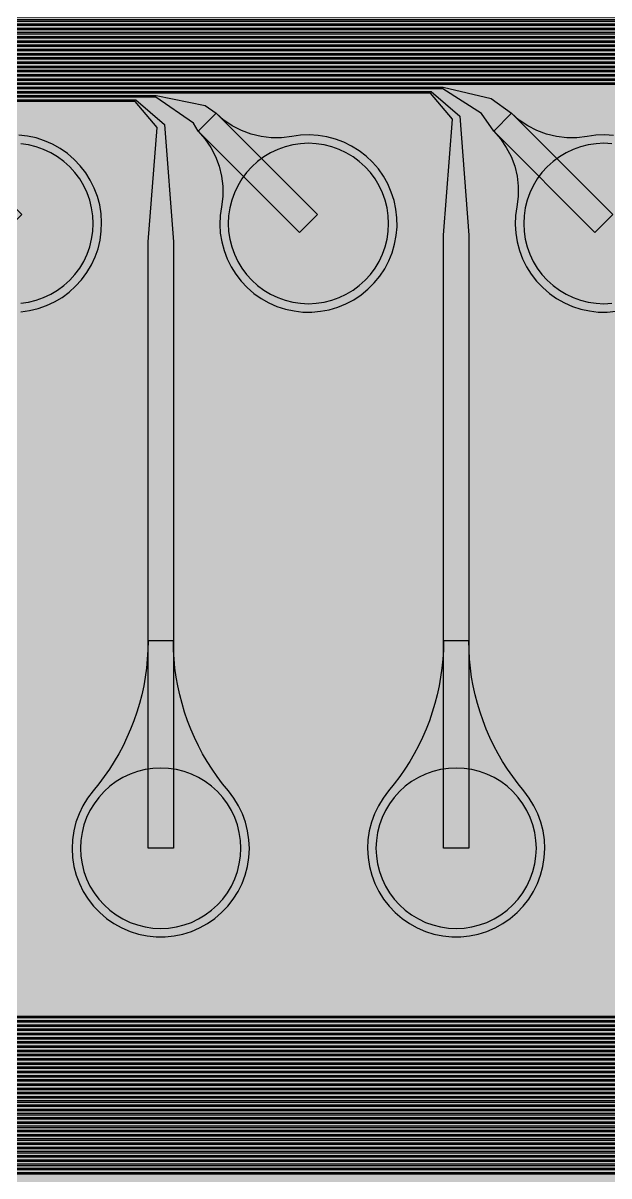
# Model space of a CAD drawing. Header units: metres. Extents: x -7220 to 10980, y -29667 to 1833.
# Drawn here: x -3995 to -3301, y -28281 to -26915 of the extents above; entities that cross this region are included whole.
import ezdxf

# ---------------------------------------------------------------- set-up
doc = ezdxf.new("R2010")
doc.units = ezdxf.units.M
for name, color, linetype in [('Metal1', 4, 'CONTINUOUS'), ('Polyimide', 7, 'CONTINUOUS'), ('Polyimide_Negative', 5, 'CONTINUOUS')]:
    doc.layers.add(name, color=color, linetype=linetype)

msp = doc.modelspace()

# ---------------------------------------------------------------- hatches: boundary and pattern name
at = {"layer": 'Polyimide'}
msp.add_hatch(color=7, dxfattribs=at).paths.add_polyline_path([(4099.4, -13861.6), (4142.6, -14152.8), (4214.2, -14438.4), (4313.4, -14715.5), (4439.2, -14981.7), (4590.6, -15234.2), (4766, -15470.7), (4963.7, -15688.8), (5181.8, -15886.5), (5418.3, -16061.9), (5670.8, -16213.3), (5936.9, -16339.1), (6214.1, -16438.3), (6499.7, -16509.9), (6790.9, -16553.1), (7085, -16567.5), (9980.4, -16567.5), (10058.8, -16571.4), (10136.4, -16582.9), (10212.6, -16601.9), (10286.5, -16628.4), (10357.5, -16662), (10424.8, -16702.3), (10487.9, -16749.1), (10546.1, -16801.8), (10598.8, -16860), (10645.6, -16923), (10685.9, -16990.4), (10719.5, -17061.4), (10745.9, -17135.3), (10765, -17211.4), (10776.5, -17289.1), (10780.4, -17367.5), (10780.4, -21957.3), (10741.6, -22012.9), (10706, -22070.6), (10673.6, -22130.1), (10644.5, -22191.4), (10618.9, -22254.2), (10596.8, -22318.2), (10578.3, -22383.5), (10563.4, -22449.6), (10552.2, -22516.5), (10544.7, -22583.8), (10541, -22651.5), (10541, -22719.3), (10544.7, -22787), (10552.2, -22854.4), (10563.4, -22921.2), (10578.3, -22987.4), (10596.8, -23052.6), (10618.9, -23116.7), (10644.5, -23179.5), (10673.6, -23240.7), (10706, -23300.3), (10741.6, -23357.9), (10780.4, -23413.5), (10780.4, -28667.5), (10776.5, -28745.9), (10765, -28823.6), (10745.9, -28899.7), (10719.5, -28973.6), (10685.9, -29044.6), (10645.6, -29112), (10598.8, -29175), (10546.1, -29233.2), (10487.9, -29285.9), (10424.8, -29332.7), (10357.5, -29373), (10286.5, -29406.6), (10212.6, -29433.1), (10136.4, -29452.1), (10058.8, -29463.6), (9980.4, -29467.5), (-6219.6, -29467.5), (-6298, -29463.6), (-6375.7, -29452.1), (-6451.9, -29433.1), (-6525.8, -29406.6), (-6596.7, -29373), (-6664.1, -29332.7), (-6727.1, -29285.9), (-6785.3, -29233.2), (-6838, -29175), (-6884.8, -29112), (-6925.2, -29044.6), (-6958.7, -28973.6), (-6985.2, -28899.7), (-7004.3, -28823.6), (-7015.8, -28745.9), (-7019.6, -28667.5), (-7019.6, -23426.3), (-6979.4, -23370.1), (-6942.3, -23311.6), (-6908.7, -23251.2), (-6878.5, -23189), (-6851.8, -23125.1), (-6828.8, -23059.9), (-6809.5, -22993.4), (-6794, -22926), (-6782.4, -22857.8), (-6774.6, -22789.1), (-6770.7, -22720), (-6770.7, -22650.8), (-6774.6, -22581.8), (-6782.4, -22513), (-6794, -22444.8), (-6809.5, -22377.4), (-6828.8, -22311), (-6851.8, -22245.7), (-6878.5, -22181.9), (-6908.7, -22119.7), (-6942.3, -22059.2), (-6979.4, -22000.8), (-7019.6, -21944.5), (-7019.6, -17367.5), (-7015.8, -17289.1), (-7004.3, -17211.4), (-6985.2, -17135.3), (-6958.7, -17061.4), (-6925.2, -16990.4), (-6884.8, -16923), (-6838, -16860), (-6785.3, -16801.8), (-6727.1, -16749.1), (-6664.1, -16702.3), (-6596.7, -16662), (-6525.8, -16628.4), (-6451.9, -16601.9), (-6375.7, -16582.9), (-6298, -16571.4), (-6219.6, -16567.5), (-3314, -16567.5), (-3019.9, -16553.1), (-2728.7, -16509.9), (-2443.1, -16438.3), (-2165.9, -16339.1), (-1899.8, -16213.3), (-1647.3, -16061.9), (-1410.8, -15886.5), (-1192.7, -15688.8), (-995, -15470.7), (-819.6, -15234.2), (-668.2, -14981.7), (-542.4, -14715.5), (-443.2, -14438.4), (-371.6, -14152.8), (-328.4, -13861.6), (-314, -13567.5), (-314, -13373.5), (-317.5, -13328.1), (-327.7, -13283.8), (-344.6, -13241.5), (-367.6, -13202.3), (-396.4, -13167), (-430.1, -13136.5), (-468, -13111.4), (-509.3, -13092.3), (-509.3, -13092.3), (-578.2, -13061.3), (-642.2, -13021.2), (-700.3, -12973), (-751.3, -12917.3), (-794.4, -12855.3), (-828.7, -12788.1), (-853.7, -12716.8), (-868.9, -12642.8), (-874, -12567.5), (-868.9, -12492.2), (-853.7, -12418.2), (-828.7, -12346.9), (-794.4, -12279.7), (-751.3, -12217.7), (-700.3, -12162), (-642.2, -12113.8), (-578.2, -12073.7), (-509.3, -12042.7), (-509.3, -12042.7), (-468, -12023.6), (-430.1, -11998.5), (-396.4, -11968), (-367.6, -11932.7), (-344.6, -11893.5), (-327.7, -11851.2), (-317.5, -11806.9), (-314, -11761.5), (-314, -11074.3), (-317.5, -11028.9), (-327.7, -10984.6), (-344.6, -10942.4), (-367.6, -10903.1), (-396.4, -10867.8), (-430.1, -10837.3), (-468, -10812.2), (-509.3, -10793.2), (-509.3, -10793.2), (-578.2, -10762.1), (-642.2, -10722.1), (-700.3, -10673.8), (-751.3, -10618.1), (-794.4, -10556.1), (-828.7, -10488.9), (-853.7, -10417.6), (-868.9, -10343.7), (-874, -10268.3), (-868.9, -10193), (-853.7, -10119), (-828.7, -10047.8), (-794.4, -9980.5), (-751.3, -9918.5), (-700.3, -9862.9), (-642.2, -9814.6), (-578.2, -9774.6), (-509.3, -9743.5), (-509.3, -9743.5), (-468, -9724.5), (-430.1, -9699.4), (-396.4, -9668.8), (-367.6, -9633.5), (-344.6, -9594.3), (-327.7, -9552), (-317.5, -9507.7), (-314, -9462.4), (-314, -8775.1), (-317.5, -8729.8), (-327.7, -8685.5), (-344.6, -8643.2), (-367.6, -8604), (-396.4, -8568.7), (-430.1, -8538.1), (-468, -8513), (-509.3, -8494), (-509.3, -8494), (-578.2, -8462.9), (-642.2, -8422.9), (-700.3, -8374.6), (-751.3, -8319), (-794.4, -8257), (-828.7, -8189.7), (-853.7, -8118.5), (-868.9, -8044.5), (-874, -7969.2), (-868.9, -7893.8), (-853.7, -7819.9), (-828.7, -7748.6), (-794.4, -7681.4), (-751.3, -7619.4), (-700.3, -7563.7), (-642.2, -7515.4), (-578.2, -7475.4), (-509.3, -7444.3), (-509.3, -7444.3), (-468, -7425.3), (-430.1, -7400.2), (-396.4, -7369.7), (-367.6, -7334.4), (-344.6, -7295.1), (-327.7, -7252.9), (-317.5, -7208.6), (-314, -7163.2), (-314, -6476), (-317.5, -6430.6), (-327.7, -6386.3), (-344.6, -6344), (-367.6, -6304.8), (-396.4, -6269.5), (-430.1, -6239), (-468, -6213.9), (-509.3, -6194.8), (-509.3, -6194.8), (-578.2, -6163.8), (-642.2, -6123.7), (-700.3, -6075.5), (-751.3, -6019.8), (-794.4, -5957.8), (-828.7, -5890.6), (-853.7, -5819.3), (-868.9, -5745.3), (-874, -5670), (-868.9, -5594.7), (-853.7, -5520.7), (-828.7, -5449.4), (-794.4, -5382.2), (-751.3, -5320.2), (-700.3, -5264.5), (-642.2, -5216.3), (-578.2, -5176.2), (-509.3, -5145.2), (-509.3, -5145.2), (-468, -5126.1), (-430.1, -5101), (-396.4, -5070.5), (-367.6, -5035.2), (-344.6, -4996), (-327.7, -4953.7), (-317.5, -4909.4), (-314, -4864), (-314, 380), (-314, 1532.5), (-269, 1532.5), (-268.8, 1525.6), (-268.1, 1518.8), (-267, 1512), (-265.4, 1505.3), (-263.4, 1498.7), (-261, 1492.3), (-258.2, 1486.1), (-254.9, 1480), (-251.3, 1474.2), (-247.3, 1468.6), (-242.9, 1463.3), (-238.2, 1458.3), (-233.2, 1453.6), (-227.9, 1449.2), (-222.3, 1445.2), (-216.5, 1441.6), (-210.4, 1438.3), (-204.2, 1435.5), (-197.8, 1433.1), (-191.2, 1431.1), (-184.5, 1429.5), (-177.7, 1428.4), (-170.9, 1427.7), (-164, 1427.5), (-157.1, 1427.7), (-150.3, 1428.4), (-143.5, 1429.5), (-136.8, 1431.1), (-130.2, 1433.1), (-123.8, 1435.5), (-117.6, 1438.3), (-111.5, 1441.6), (-105.7, 1445.2), (-100.1, 1449.2), (-94.8, 1453.6), (-89.8, 1458.3), (-85.1, 1463.3), (-80.7, 1468.6), (-76.7, 1474.2), (-73.1, 1480), (-69.8, 1486.1), (-67, 1492.3), (-64.6, 1498.7), (-62.6, 1505.3), (-61, 1512), (-59.9, 1518.8), (-59.2, 1525.6), (-59, 1532.5), (1786, 1532.5), (3835, 1532.5), (3835.2, 1539), (3835.9, 1545.6), (3836.9, 1552), (3838.4, 1558.4), (3840.3, 1564.6), (3842.6, 1570.8), (3845.3, 1576.7), (3848.4, 1582.5), (3851.9, 1588.1), (3855.7, 1593.4), (3859.8, 1598.4), (3864.3, 1603.2), (3869.1, 1607.7), (3874.1, 1611.8), (3879.4, 1615.6), (3885, 1619.1), (3890.8, 1622.2), (3896.7, 1624.9), (3902.9, 1627.2), (3909.1, 1629.1), (3915.5, 1630.6), (3921.9, 1631.6), (3928.5, 1632.3), (3935, 1632.5), (3941.5, 1632.3), (3948.1, 1631.6), (3954.5, 1630.6), (3960.9, 1629.1), (3967.1, 1627.2), (3973.3, 1624.9), (3979.2, 1622.2), (3985, 1619.1), (3990.6, 1615.6), (3995.9, 1611.8), (4000.9, 1607.7), (4005.7, 1603.2), (4010.2, 1598.4), (4014.3, 1593.4), (4018.1, 1588.1), (4021.6, 1582.5), (4024.7, 1576.7), (4027.4, 1570.8), (4029.7, 1564.6), (4031.6, 1558.4), (4033.1, 1552), (4034.1, 1545.6), (4034.8, 1539), (4035, 1532.5), (4085, 1532.5), (4085, 380), (4085, 330), (4085, -4864), (4088.5, -4909.4), (4098.7, -4953.7), (4115.6, -4996), (4138.6, -5035.2), (4167.4, -5070.5), (4201.1, -5101), (4239, -5126.1), (4280.3, -5145.2), (4280.3, -5145.2), (4349.2, -5176.2), (4413.2, -5216.3), (4471.3, -5264.5), (4522.3, -5320.2), (4565.4, -5382.2), (4599.7, -5449.4), (4624.7, -5520.7), (4639.9, -5594.7), (4645, -5670), (4639.9, -5745.3), (4624.7, -5819.3), (4599.7, -5890.6), (4565.4, -5957.8), (4522.3, -6019.8), (4471.3, -6075.5), (4413.2, -6123.7), (4349.2, -6163.8), (4280.3, -6194.8), (4239, -6213.9), (4201.1, -6239), (4167.4, -6269.5), (4138.6, -6304.8), (4115.6, -6344), (4098.7, -6386.3), (4088.5, -6430.6), (4085, -6476), (4085, -13567.5), (4099.4, -13861.6)])

# ---------------------------------------------------------------- linework, layer by layer
at = {"layer": 'Metal1'}
for points in [[(1748.9, -18191.7), (1748.9, -28247.9), (1718.3, -28278.5), (-5887.5, -28278.5), (-5918.1, -28247.9), (-5918.1, -25926.6), (-5887.5, -25896), (-4532.4, -25896), (-4473.7, -25906.7), (-4466.5, -25911.9), (-4346.5, -26031.9), (-4367.7, -26053.1), (-4487.7, -25933.1), (-4489.1, -25929.8), (-4532.8, -25898), (-5886.7, -25898), (-5916.1, -25927.4), (-5916.1, -28247.1), (-5886.7, -28276.5), (1717.5, -28276.5), (1746.9, -28247.1), (1746.9, -18191.7)], [(1743.9, -18191.7), (1743.9, -28242.9), (1713.3, -28273.5), (-5882.5, -28273.5), (-5913.1, -28242.9), (-5913.1, -25931.6), (-5882.5, -25901), (-4561.7, -25901), (-4527.8, -25930.2), (-4517.1, -26068.2), (-4517.1, -26782.5), (-4547.1, -26782.5), (-4547.1, -26068.2), (-4536.5, -25933.8), (-4562.5, -25903), (-5881.7, -25903), (-5911.1, -25932.4), (-5911.1, -28242.1), (-5881.7, -28271.5), (1712.5, -28271.5), (1741.9, -28242.1), (1741.9, -18191.7)], [(1738.9, -18191.7), (1738.9, -28237.9), (1708.3, -28268.5), (-5877.5, -28268.5), (-5908.1, -28237.9), (-5908.1, -25936.6), (-5877.5, -25906), (-4872.4, -25906), (-4812.9, -25915.5), (-4696.5, -26031.9), (-4717.7, -26053.1), (-4829.9, -25940.9), (-4872.8, -25908), (-5876.7, -25908), (-5906.1, -25937.4), (-5906.1, -28237.1), (-5876.7, -28266.5), (1707.5, -28266.5), (1736.9, -28237.1), (1736.9, -18191.7)], [(1733.9, -18191.7), (1733.9, -28232.9), (1703.3, -28263.5), (-5872.5, -28263.5), (-5903.1, -28232.9), (-5903.1, -25941.6), (-5872.5, -25911), (-4911.7, -25911), (-4877.8, -25940.2), (-4867.1, -26076.2), (-4867.1, -26782.5), (-4897.1, -26782.5), (-4897.1, -26076.2), (-4886.5, -25943.8), (-4912.5, -25913), (-5871.7, -25913), (-5901.1, -25942.4), (-5901.1, -28232.1), (-5871.7, -28261.5), (1702.5, -28261.5), (1731.9, -28232.1), (1731.9, -18191.7)], [(1728.9, -18191.7), (1728.9, -28227.9), (1698.3, -28258.5), (-5867.5, -28258.5), (-5898.1, -28227.9), (-5898.1, -25946.6), (-5867.5, -25916), (-5212.4, -25916), (-5152.9, -25925.5), (-5046.5, -26031.9), (-5067.7, -26053.1), (-5169.9, -25950.9), (-5212.8, -25918), (-5866.7, -25918), (-5896.1, -25947.4), (-5896.1, -28227.1), (-5866.7, -28256.5), (1697.5, -28256.5), (1726.9, -28227.1), (1726.9, -18191.7)], [(1723.9, -18191.7), (1723.9, -28222.9), (1693.3, -28253.5), (-5862.5, -28253.5), (-5893.1, -28222.9), (-5893.1, -25951.6), (-5862.5, -25921), (-5261.7, -25921), (-5227.7, -25950.2), (-5217.1, -26084.2), (-5217.1, -26782.5), (-5247.1, -26782.5), (-5247.1, -26084.2), (-5236.5, -25953.8), (-5262.5, -25923), (-5861.7, -25923), (-5891.1, -25952.4), (-5891.1, -28222.1), (-5861.7, -28251.5), (1692.5, -28251.5), (1721.9, -28222.1), (1721.9, -18191.7)], [(1718.9, -18191.7), (1718.9, -28217.9), (1688.3, -28248.5), (-5857.5, -28248.5), (-5888.1, -28217.9), (-5888.1, -26921.6), (-5857.5, -26891), (163.3, -26891), (199.6, -26919.2), (207.9, -26982.8), (207.9, -27152.5), (177.9, -27152.5), (177.9, -26982.8), (186.1, -26924.8), (162.5, -26893), (-5856.7, -26893), (-5886.1, -26922.4), (-5886.1, -28217.1), (-5856.7, -28246.5), (1687.5, -28246.5), (1716.9, -28217.1), (1716.9, -18191.7)], [(1713.9, -18191.7), (1713.9, -28212.9), (1683.3, -28243.5), (-5852.5, -28243.5), (-5883.1, -28212.9), (-5883.1, -26926.6), (-5852.5, -26896), (-11.7, -26896), (21.8, -26925.4), (32.9, -27086.2), (32.9, -27892.5), (2.9, -27892.5), (2.9, -27086.2), (13.9, -26928.6), (-12.5, -26898), (-5851.7, -26898), (-5881.1, -26927.4), (-5881.1, -28212.1), (-5851.7, -28241.5), (1682.5, -28241.5), (1711.9, -28212.1), (1711.9, -18191.7)], [(1708.9, -18191.7), (1708.9, -28207.9), (1678.3, -28238.5), (-5847.5, -28238.5), (-5878.1, -28207.9), (-5878.1, -26931.6), (-5847.5, -26901), (-328.1, -26901), (-279, -26923.6), (-227.4, -26997.3), (-144.1, -27145.1), (-170.2, -27159.9), (-253.5, -27012), (-288.2, -26932.6), (-328.6, -26903), (-5846.7, -26903), (-5876.1, -26932.4), (-5876.1, -28207.1), (-5846.7, -28236.5), (1677.5, -28236.5), (1706.9, -28207.1), (1706.9, -18191.7)], [(1703.9, -18191.7), (1703.9, -28202.9), (1673.3, -28233.5), (-5842.5, -28233.5), (-5873.1, -28202.9), (-5873.1, -26936.6), (-5842.5, -26906), (-361.7, -26906), (-328.1, -26935.4), (-317.1, -27094.2), (-317.1, -27892.5), (-347.1, -27892.5), (-347.1, -27094.2), (-336.1, -26938.6), (-362.5, -26908), (-5841.7, -26908), (-5871.1, -26937.4), (-5871.1, -28202.1), (-5841.7, -28231.5), (1672.5, -28231.5), (1701.9, -28202.1), (1701.9, -18191.7)], [(1698.9, -18191.7), (1698.9, -28197.9), (1668.3, -28228.5), (-5837.5, -28228.5), (-5868.1, -28197.9), (-5868.1, -26941.6), (-5837.5, -26911), (-678.1, -26911), (-628.4, -26933), (-580.1, -26998.6), (-494.2, -27144.9), (-520.1, -27160.1), (-606, -27013.8), (-637.9, -26942.7), (-678.6, -26913), (-5836.7, -26913), (-5866.1, -26942.4), (-5866.1, -28197.1), (-5836.7, -28226.5), (1667.5, -28226.5), (1696.9, -28197.1), (1696.9, -18191.7)], [(1693.9, -18191.7), (1693.9, -28192.9), (1663.3, -28223.5), (-5832.5, -28223.5), (-5863.1, -28192.9), (-5863.1, -26946.6), (-5832.5, -26916), (-711.7, -26916), (-678.1, -26945.3), (-667.1, -27102.2), (-667.1, -27892.5), (-697.1, -27892.5), (-697.1, -27102.2), (-686.1, -26948.7), (-712.5, -26918), (-5831.7, -26918), (-5861.1, -26947.4), (-5861.1, -28192.1), (-5831.7, -28221.5), (1662.5, -28221.5), (1691.9, -28192.1), (1691.9, -18191.7)], [(1688.9, -18191.7), (1688.9, -28187.9), (1658.3, -28218.5), (-5827.5, -28218.5), (-5858.1, -28187.9), (-5858.1, -26951.6), (-5827.5, -26921), (-1028.1, -26921), (-977.7, -26942.4), (-933, -27000), (-844.3, -27144.7), (-869.9, -27160.3), (-958.6, -27015.6), (-987.7, -26952.8), (-1028.6, -26923), (-5826.7, -26923), (-5856.1, -26952.4), (-5856.1, -28187.1), (-5826.7, -28216.5), (1657.5, -28216.5), (1686.9, -28187.1), (1686.9, -18191.7)], [(1683.9, -18191.7), (1683.9, -28182.9), (1653.3, -28213.5), (-5822.5, -28213.5), (-5853.1, -28182.9), (-5853.1, -26956.6), (-5822.5, -26926), (-1061.7, -26926), (-1028.1, -26955.3), (-1017.1, -27110.2), (-1017.1, -27892.5), (-1047.1, -27892.5), (-1047.1, -27110.2), (-1036.2, -26958.7), (-1062.5, -26928), (-5821.7, -26928), (-5851.1, -26957.4), (-5851.1, -28182.1), (-5821.7, -28211.5), (1652.5, -28211.5), (1681.9, -28182.1), (1681.9, -18191.7)], [(1678.9, -18191.7), (1678.9, -28177.9), (1648.3, -28208.5), (-5817.5, -28208.5), (-5848.1, -28177.9), (-5848.1, -26961.6), (-5817.5, -26931), (-1378.1, -26931), (-1326.9, -26951.7), (-1286, -27001.5), (-1194.5, -27144.4), (-1219.8, -27160.6), (-1311.3, -27017.7), (-1337.4, -26962.9), (-1378.6, -26933), (-5816.7, -26933), (-5846.1, -26962.4), (-5846.1, -28177.1), (-5816.7, -28206.5), (1647.5, -28206.5), (1676.9, -28177.1), (1676.9, -18191.7)], [(1673.9, -18191.7), (1673.9, -28172.9), (1643.3, -28203.5), (-5812.5, -28203.5), (-5843.1, -28172.9), (-5843.1, -26966.6), (-5812.5, -26936), (-1411.7, -26936), (-1378.1, -26965.3), (-1367.1, -27118.2), (-1367.1, -27892.5), (-1397.1, -27892.5), (-1397.1, -27118.2), (-1386.2, -26968.7), (-1412.5, -26938), (-5811.7, -26938), (-5841.1, -26967.4), (-5841.1, -28172.1), (-5811.7, -28201.5), (1642.5, -28201.5), (1671.9, -28172.1), (1671.9, -18191.7)], [(1668.9, -18191.7), (1668.9, -28167.9), (1638.3, -28198.5), (-5807.5, -28198.5), (-5838.1, -28167.9), (-5838.1, -26971.6), (-5807.5, -26941), (-1728.1, -26941), (-1676.1, -26960.8), (-1639.2, -27003.2), (-1544.7, -27144.1), (-1569.6, -27160.9), (-1664.1, -27019.9), (-1687.1, -26973), (-1728.6, -26943), (-5806.7, -26943), (-5836.1, -26972.4), (-5836.1, -28167.1), (-5806.7, -28196.5), (1637.5, -28196.5), (1666.9, -28167.1), (1666.9, -18191.7)], [(1663.9, -18191.7), (1663.9, -28162.9), (1633.3, -28193.5), (-5802.5, -28193.5), (-5833.1, -28162.9), (-5833.1, -26976.6), (-5802.5, -26946), (-1761.7, -26946), (-1728, -26975.3), (-1717.1, -27126.2), (-1717.1, -27892.5), (-1747.1, -27892.5), (-1747.1, -27126.2), (-1736.2, -26978.7), (-1762.5, -26948), (-5801.7, -26948), (-5831.1, -26977.4), (-5831.1, -28162.1), (-5801.7, -28191.5), (1632.5, -28191.5), (1661.9, -28162.1), (1661.9, -18191.7)], [(1658.9, -18191.7), (1658.9, -28157.9), (1628.3, -28188.5), (-5797.5, -28188.5), (-5828.1, -28157.9), (-5828.1, -26981.6), (-5797.5, -26951), (-2078.1, -26951), (-2025.3, -26969.9), (-1992.6, -27005.1), (-1894.9, -27143.9), (-1919.4, -27161.1), (-2017.1, -27022.4), (-2036.9, -26983.2), (-2078.6, -26953), (-5796.7, -26953), (-5826.1, -26982.4), (-5826.1, -28157.1), (-5796.7, -28186.5), (1627.5, -28186.5), (1656.9, -28157.1), (1656.9, -18191.7)], [(1653.9, -18191.7), (1653.9, -28152.9), (1623.3, -28183.5), (-5792.5, -28183.5), (-5823.1, -28152.9), (-5823.1, -26986.6), (-5792.5, -26956), (-2111.7, -26956), (-2078, -26985.3), (-2067.1, -27134.2), (-2067.1, -27892.5), (-2097.1, -27892.5), (-2097.1, -27134.2), (-2086.3, -26988.7), (-2112.5, -26958), (-5791.7, -26958), (-5821.1, -26987.4), (-5821.1, -28152.1), (-5791.7, -28181.5), (1622.5, -28181.5), (1651.9, -28152.1), (1651.9, -18191.7)], [(1648.9, -18191.7), (1648.9, -28147.9), (1618.3, -28178.5), (-5787.5, -28178.5), (-5818.1, -28147.9), (-5818.1, -26991.6), (-5787.5, -26961), (-2428.1, -26961), (-2374.4, -26978.8), (-2346.1, -27007.2), (-2245.1, -27143.6), (-2269.2, -27161.4), (-2370.2, -27025.1), (-2386.6, -26993.4), (-2428.6, -26963), (-5786.7, -26963), (-5816.1, -26992.4), (-5816.1, -28147.1), (-5786.7, -28176.5), (1617.5, -28176.5), (1646.9, -28147.1), (1646.9, -18191.7)], [(1643.9, -18191.7), (1643.9, -28142.9), (1613.3, -28173.5), (-5782.5, -28173.5), (-5813.1, -28142.9), (-5813.1, -26996.6), (-5782.5, -26966), (-2461.7, -26966), (-2428, -26995.3), (-2417.1, -27142.2), (-2417.1, -27892.5), (-2447.1, -27892.5), (-2447.1, -27142.2), (-2436.3, -26998.7), (-2462.5, -26968), (-5781.7, -26968), (-5811.1, -26997.4), (-5811.1, -28142.1), (-5781.7, -28171.5), (1612.5, -28171.5), (1641.9, -28142.1), (1641.9, -18191.7)], [(1638.9, -18191.7), (1638.9, -28137.9), (1608.3, -28168.5), (-5777.5, -28168.5), (-5808.1, -28137.9), (-5808.1, -27001.6), (-5777.5, -26971), (-2778.1, -26971), (-2723.4, -26987.6), (-2699.9, -27009.6), (-2595.3, -27143.3), (-2618.9, -27161.7), (-2723.5, -27028.1), (-2736.3, -27003.6), (-2778.6, -26973), (-5776.7, -26973), (-5806.1, -27002.4), (-5806.1, -28137.1), (-5776.7, -28166.5), (1607.5, -28166.5), (1636.9, -28137.1), (1636.9, -18191.7)], [(1633.9, -18191.7), (1633.9, -28132.9), (1603.3, -28163.5), (-5772.5, -28163.5), (-5803.1, -28132.9), (-5803.1, -27006.6), (-5772.5, -26976), (-2811.7, -26976), (-2777.9, -27005.3), (-2767.1, -27150.2), (-2767.1, -27892.5), (-2797.1, -27892.5), (-2797.1, -27150.2), (-2786.3, -27008.7), (-2812.5, -26978), (-5771.7, -26978), (-5801.1, -27007.4), (-5801.1, -28132.1), (-5771.7, -28161.5), (1602.5, -28161.5), (1631.9, -28132.1), (1631.9, -18191.7)], [(1628.9, -18191.7), (1628.9, -28127.9), (1598.3, -28158.5), (-5767.5, -28158.5), (-5798.1, -28127.9), (-5798.1, -27011.6), (-5767.5, -26981), (-3157.4, -26981), (-3101.3, -26995.6), (-3066.5, -27021.9), (-2946.5, -27141.9), (-2967.7, -27163.1), (-3087.7, -27043.1), (-3111.5, -27010.9), (-3157.8, -26983), (-5766.7, -26983), (-5796.1, -27012.4), (-5796.1, -28127.1), (-5766.7, -28156.5), (1597.5, -28156.5), (1626.9, -28127.1), (1626.9, -18191.7)], [(1623.9, -18191.7), (1623.9, -28122.9), (1593.3, -28153.5), (-5762.5, -28153.5), (-5793.1, -28122.9), (-5793.1, -27016.6), (-5762.5, -26986), (-3161.7, -26986), (-3127.9, -27015.2), (-3117.1, -27158.2), (-3117.1, -27892.5), (-3147.1, -27892.5), (-3147.1, -27158.2), (-3136.4, -27018.8), (-3162.5, -26988), (-5761.7, -26988), (-5791.1, -27017.4), (-5791.1, -28122.1), (-5761.7, -28151.5), (1592.5, -28151.5), (1621.9, -28122.1), (1621.9, -18191.7)], [(1618.9, -18191.7), (1618.9, -28117.9), (1588.3, -28148.5), (-5757.5, -28148.5), (-5788.1, -28117.9), (-5788.1, -27021.6), (-5757.5, -26991), (-3497.4, -26991), (-3440.5, -27004.4), (-3416.5, -27021.9), (-3296.5, -27141.9), (-3317.7, -27163.1), (-3437.7, -27043.1), (-3452.3, -27022), (-3497.8, -26993), (-5756.7, -26993), (-5786.1, -27022.4), (-5786.1, -28117.1), (-5756.7, -28146.5), (1587.5, -28146.5), (1616.9, -28117.1), (1616.9, -18191.7)], [(1613.9, -18191.7), (1613.9, -28112.9), (1583.3, -28143.5), (-5752.5, -28143.5), (-5783.1, -28112.9), (-5783.1, -27026.6), (-5752.5, -26996), (-3511.7, -26996), (-3477.9, -27025.2), (-3467.1, -27166.2), (-3467.1, -27892.5), (-3497.1, -27892.5), (-3497.1, -27166.2), (-3486.4, -27028.8), (-3512.5, -26998), (-5751.7, -26998), (-5781.1, -27027.4), (-5781.1, -28112.1), (-5751.7, -28141.5), (1582.5, -28141.5), (1611.9, -28112.1), (1611.9, -18191.7)], [(1608.9, -18191.7), (1608.9, -28107.9), (1578.3, -28138.5), (-5747.5, -28138.5), (-5778.1, -28107.9), (-5778.1, -27031.6), (-5747.5, -27001), (-3837.4, -27001), (-3779.4, -27012.8), (-3766.5, -27021.9), (-3646.5, -27141.9), (-3667.7, -27163.1), (-3787.7, -27043.1), (-3793.4, -27033.7), (-3837.8, -27003), (-5746.7, -27003), (-5776.1, -27032.4), (-5776.1, -28107.1), (-5746.7, -28136.5), (1577.5, -28136.5), (1606.9, -28107.1), (1606.9, -18191.7)], [(1603.9, -18191.7), (1603.9, -28102.9), (1573.3, -28133.5), (-5742.5, -28133.5), (-5773.1, -28102.9), (-5773.1, -27036.6), (-5742.5, -27006), (-3861.7, -27006), (-3827.8, -27035.2), (-3817.1, -27174.2), (-3817.1, -27892.5), (-3847.1, -27892.5), (-3847.1, -27174.2), (-3836.4, -27038.8), (-3862.5, -27008), (-5741.7, -27008), (-5771.1, -27037.4), (-5771.1, -28102.1), (-5741.7, -28131.5), (1572.5, -28131.5), (1601.9, -28102.1), (1601.9, -18191.7)], [(1598.9, -18191.7), (1598.9, -28097.9), (1568.3, -28128.5), (-5737.5, -28128.5), (-5768.1, -28097.9), (-5768.1, -27041.6), (-5737.5, -27011), (-4177.4, -27011), (-4117.9, -27020.5), (-3996.5, -27141.9), (-4017.7, -27163.1), (-4134.9, -27045.9), (-4177.8, -27013), (-5736.7, -27013), (-5766.1, -27042.4), (-5766.1, -28097.1), (-5736.7, -28126.5), (1567.5, -28126.5), (1596.9, -28097.1), (1596.9, -18191.7)], [(1593.9, -18191.7), (1593.9, -28092.9), (1563.3, -28123.5), (-5732.5, -28123.5), (-5763.1, -28092.9), (-5763.1, -27046.6), (-5732.5, -27016), (-4211.7, -27016), (-4177.8, -27045.2), (-4167.1, -27182.2), (-4167.1, -27892.5), (-4197.1, -27892.5), (-4197.1, -27182.2), (-4186.5, -27048.8), (-4212.5, -27018), (-5731.7, -27018), (-5761.1, -27047.4), (-5761.1, -28092.1), (-5731.7, -28121.5), (1562.5, -28121.5), (1591.9, -28092.1), (1591.9, -18191.7)], [(1588.9, -18191.7), (1588.9, -28087.9), (1558.3, -28118.5), (-5727.5, -28118.5), (-5758.1, -28087.9), (-5758.1, -27051.6), (-5727.5, -27021), (-4517.4, -27021), (-4457.9, -27030.5), (-4346.5, -27141.9), (-4367.7, -27163.1), (-4474.9, -27055.9), (-4517.8, -27023), (-5726.7, -27023), (-5756.1, -27052.4), (-5756.1, -28087.1), (-5726.7, -28116.5), (1557.5, -28116.5), (1586.9, -28087.1), (1586.9, -18191.7)], [(1583.9, -18191.7), (1583.9, -28082.9), (1553.3, -28113.5), (-5722.5, -28113.5), (-5753.1, -28082.9), (-5753.1, -27056.6), (-5722.5, -27026), (-4561.7, -27026), (-4527.7, -27055.2), (-4517.1, -27190.2), (-4517.1, -27892.5), (-4547.1, -27892.5), (-4547.1, -27190.2), (-4536.5, -27058.8), (-4562.5, -27028), (-5721.7, -27028), (-5751.1, -27057.4), (-5751.1, -28082.1), (-5721.7, -28111.5), (1552.5, -28111.5), (1581.9, -28082.1), (1581.9, -18191.7)], [(1578.9, -18191.7), (1578.9, -28077.9), (1548.3, -28108.5), (-5717.5, -28108.5), (-5748.1, -28077.9), (-5748.1, -27061.6), (-5717.5, -27031), (-4857.4, -27031), (-4797.9, -27040.5), (-4696.5, -27141.9), (-4717.7, -27163.1), (-4814.9, -27065.9), (-4857.8, -27033), (-5716.7, -27033), (-5746.1, -27062.4), (-5746.1, -28077.1), (-5716.7, -28106.5), (1547.5, -28106.5), (1576.9, -28077.1), (1576.9, -18191.7)], [(1573.9, -18191.7), (1573.9, -28072.9), (1543.3, -28103.5), (-5712.5, -28103.5), (-5743.1, -28072.9), (-5743.1, -27066.6), (-5712.5, -27036), (-4911.7, -27036), (-4877.7, -27065.2), (-4867.1, -27198.2), (-4867.1, -27892.5), (-4897.1, -27892.5), (-4897.1, -27198.2), (-4886.5, -27068.8), (-4912.5, -27038), (-5711.7, -27038), (-5741.1, -27067.4), (-5741.1, -28072.1), (-5711.7, -28101.5), (1542.5, -28101.5), (1571.9, -28072.1), (1571.9, -18191.7)], [(1568.9, -18191.7), (1568.9, -28067.9), (1538.3, -28098.5), (-5707.5, -28098.5), (-5738.1, -28067.9), (-5738.1, -27071.6), (-5707.5, -27041), (-5197.4, -27041), (-5137.9, -27050.5), (-5046.5, -27141.9), (-5067.7, -27163.1), (-5154.9, -27075.9), (-5197.8, -27043), (-5706.7, -27043), (-5736.1, -27072.4), (-5736.1, -28067.1), (-5706.7, -28096.5), (1537.5, -28096.5), (1566.9, -28067.1), (1566.9, -18191.7)], [(1563.9, -18191.7), (1563.9, -28062.9), (1533.3, -28093.5), (-5702.5, -28093.5), (-5733.1, -28062.9), (-5733.1, -27076.6), (-5702.5, -27046), (-5261.7, -27046), (-5227.7, -27075.2), (-5217.1, -27206.2), (-5217.1, -27892.5), (-5247.1, -27892.5), (-5247.1, -27206.2), (-5236.6, -27078.8), (-5262.5, -27048), (-5701.7, -27048), (-5731.1, -27077.4), (-5731.1, -28062.1), (-5701.7, -28091.5), (1532.5, -28091.5), (1561.9, -28062.1), (1561.9, -18191.7)], [(-3295.6, -27048.1), (-3306.1, -27047.5), (-3316.6, -27047.9), (-3326.9, -27049.4), (-3339, -27051), (-3351.2, -27051), (-3363.3, -27049.6), (-3375.1, -27046.8), (-3386.6, -27042.5), (-3397.4, -27036.9), (-3407.4, -27030), (-3416.5, -27021.9), (-3437.7, -27043.1), (-3437.7, -27043.1), (-3429.7, -27052.2), (-3422.8, -27062.3), (-3417.1, -27073.1), (-3412.8, -27084.5), (-3410, -27096.3), (-3408.6, -27108.4), (-3408.7, -27120.6), (-3410.2, -27132.7), (-3411.7, -27143.1), (-3412.1, -27153.5), (-3411.5, -27164), (-3409.8, -27174.3), (-3407.1, -27184.5), (-3403.5, -27194.3), (-3398.8, -27203.7), (-3393.3, -27212.6), (-3386.8, -27220.8), (-3379.6, -27228.4), (-3371.7, -27235.3), (-3363.1, -27241.3), (-3354, -27246.5), (-3344.4, -27250.7), (-3334.4, -27253.9), (-3324.2, -27256.1), (-3313.8, -27257.3), (-3303.3, -27257.4), (-3292.8, -27256.5)], [(-3997.9, -27257.1), (-3987.5, -27255.7), (-3977.4, -27253.2), (-3967.5, -27249.7), (-3958, -27245.3), (-3949, -27240), (-3940.6, -27233.8), (-3932.9, -27226.7), (-3925.9, -27219), (-3919.7, -27210.6), (-3914.3, -27201.6), (-3909.9, -27192.1), (-3906.4, -27182.3), (-3904, -27172.1), (-3902.5, -27161.7), (-3902.1, -27151.3), (-3902.8, -27140.9), (-3904.4, -27130.5), (-3907.1, -27120.4), (-3910.8, -27110.7), (-3915.5, -27101.3), (-3921, -27092.4), (-3927.4, -27084.2), (-3934.6, -27076.6), (-3942.5, -27069.7), (-3951.1, -27063.7), (-3960.2, -27058.6), (-3969.7, -27054.4), (-3979.7, -27051.1), (-3989.9, -27048.9), (-4000.3, -27047.7)]]:
    msp.add_lwpolyline(points, dxfattribs=at)
for points in [[(-3787.7, -27043.1), (-3779.7, -27052.2), (-3772.8, -27062.3), (-3767.1, -27073.1), (-3762.8, -27084.5), (-3760, -27096.3), (-3758.6, -27108.4), (-3758.7, -27120.6), (-3760.2, -27132.7), (-3761.7, -27143.1), (-3762.1, -27153.5), (-3761.5, -27164), (-3759.8, -27174.3), (-3757.1, -27184.5), (-3753.5, -27194.3), (-3748.8, -27203.7), (-3743.3, -27212.6), (-3736.8, -27220.8), (-3729.6, -27228.4), (-3721.7, -27235.3), (-3713.1, -27241.3), (-3704, -27246.5), (-3694.4, -27250.7), (-3684.4, -27253.9), (-3674.2, -27256.1), (-3663.8, -27257.3), (-3653.3, -27257.4), (-3642.8, -27256.5), (-3632.5, -27254.6), (-3622.5, -27251.6), (-3612.8, -27247.7), (-3603.5, -27242.8), (-3594.8, -27237), (-3586.7, -27230.4), (-3579.3, -27222.9), (-3572.6, -27214.8), (-3566.8, -27206.1), (-3561.9, -27196.8), (-3558, -27187.1), (-3555, -27177.1), (-3553.1, -27166.8), (-3552.2, -27156.3), (-3552.3, -27145.9), (-3553.5, -27135.4), (-3555.7, -27125.2), (-3559, -27115.2), (-3563.2, -27105.6), (-3568.3, -27096.5), (-3574.3, -27087.9), (-3581.2, -27080), (-3588.8, -27072.8), (-3597.1, -27066.4), (-3606, -27060.8), (-3615.3, -27056.2), (-3625.2, -27052.5), (-3635.3, -27049.8), (-3645.6, -27048.1), (-3656.1, -27047.5), (-3666.6, -27047.9), (-3676.9, -27049.4), (-3689, -27051), (-3701.2, -27051), (-3713.3, -27049.6), (-3725.1, -27046.8), (-3736.6, -27042.5), (-3747.4, -27036.9), (-3757.4, -27030), (-3766.5, -27021.9), (-3787.7, -27043.1)], [(-3847.1, -27646.9), (-3847.3, -27657.7), (-3848, -27668.4), (-3849, -27679.1), (-3850.5, -27689.7), (-3852.3, -27700.3), (-3854.6, -27710.8), (-3857.3, -27721.1), (-3860.4, -27731.4), (-3863.9, -27741.6), (-3867.8, -27751.6), (-3872.1, -27761.4), (-3876.7, -27771.1), (-3881.8, -27780.6), (-3887.2, -27789.9), (-3892.9, -27798.9), (-3899, -27807.7), (-3905.5, -27816.3), (-3912.3, -27824.6), (-3918.7, -27833.1), (-3924.2, -27842.1), (-3928.9, -27851.7), (-3932.5, -27861.6), (-3935.1, -27871.9), (-3936.6, -27882.4), (-3937.1, -27893), (-3936.5, -27903.6), (-3934.9, -27914.1), (-3932.2, -27924.3), (-3928.5, -27934.2), (-3923.8, -27943.7), (-3918.1, -27952.7), (-3911.6, -27961.1), (-3904.3, -27968.8), (-3896.2, -27975.7), (-3887.5, -27981.7), (-3878.2, -27986.8), (-3868.5, -27991), (-3858.4, -27994.2), (-3848, -27996.3), (-3837.4, -27997.4), (-3826.8, -27997.4), (-3816.3, -27996.3), (-3805.9, -27994.2), (-3795.8, -27991), (-3786, -27986.8), (-3776.7, -27981.7), (-3768, -27975.7), (-3760, -27968.8), (-3752.6, -27961.1), (-3746.1, -27952.7), (-3740.5, -27943.7), (-3735.8, -27934.2), (-3732.1, -27924.3), (-3729.4, -27914.1), (-3727.7, -27903.6), (-3727.1, -27893), (-3727.6, -27882.4), (-3729.2, -27871.9), (-3731.8, -27861.6), (-3735.4, -27851.7), (-3740, -27842.1), (-3745.6, -27833.1), (-3752, -27824.6), (-3758.8, -27816.3), (-3765.2, -27807.7), (-3771.3, -27798.9), (-3777.1, -27789.9), (-3782.5, -27780.6), (-3787.5, -27771.1), (-3792.2, -27761.4), (-3796.4, -27751.6), (-3800.3, -27741.6), (-3803.8, -27731.4), (-3806.9, -27721.1), (-3809.6, -27710.8), (-3811.9, -27700.3), (-3813.8, -27689.7), (-3815.2, -27679.1), (-3816.3, -27668.4), (-3816.9, -27657.7), (-3817.1, -27646.9), (-3847.1, -27646.9)], [(-3497.1, -27646.9), (-3497.3, -27657.7), (-3498, -27668.4), (-3499, -27679.1), (-3500.5, -27689.7), (-3502.3, -27700.3), (-3504.6, -27710.8), (-3507.3, -27721.1), (-3510.4, -27731.4), (-3513.9, -27741.6), (-3517.8, -27751.6), (-3522.1, -27761.4), (-3526.7, -27771.1), (-3531.8, -27780.6), (-3537.2, -27789.9), (-3542.9, -27798.9), (-3549, -27807.7), (-3555.5, -27816.3), (-3562.3, -27824.6), (-3568.7, -27833.1), (-3574.2, -27842.1), (-3578.9, -27851.7), (-3582.5, -27861.6), (-3585.1, -27871.9), (-3586.6, -27882.4), (-3587.1, -27893), (-3586.5, -27903.6), (-3584.9, -27914.1), (-3582.2, -27924.3), (-3578.5, -27934.2), (-3573.8, -27943.7), (-3568.1, -27952.7), (-3561.6, -27961.1), (-3554.3, -27968.8), (-3546.2, -27975.7), (-3537.5, -27981.7), (-3528.2, -27986.8), (-3518.5, -27991), (-3508.4, -27994.2), (-3498, -27996.3), (-3487.4, -27997.4), (-3476.8, -27997.4), (-3466.3, -27996.3), (-3455.9, -27994.2), (-3445.8, -27991), (-3436, -27986.8), (-3426.7, -27981.7), (-3418, -27975.7), (-3410, -27968.8), (-3402.6, -27961.1), (-3396.1, -27952.7), (-3390.5, -27943.7), (-3385.8, -27934.2), (-3382.1, -27924.3), (-3379.4, -27914.1), (-3377.7, -27903.6), (-3377.1, -27893), (-3377.6, -27882.4), (-3379.2, -27871.9), (-3381.8, -27861.6), (-3385.4, -27851.7), (-3390, -27842.1), (-3395.6, -27833.1), (-3402, -27824.6), (-3408.8, -27816.3), (-3415.2, -27807.7), (-3421.3, -27798.9), (-3427.1, -27789.9), (-3432.5, -27780.6), (-3437.5, -27771.1), (-3442.2, -27761.4), (-3446.4, -27751.6), (-3450.3, -27741.6), (-3453.8, -27731.4), (-3456.9, -27721.1), (-3459.6, -27710.8), (-3461.9, -27700.3), (-3463.8, -27689.7), (-3465.2, -27679.1), (-3466.3, -27668.4), (-3466.9, -27657.7), (-3467.1, -27646.9), (-3497.1, -27646.9)]]:
    msp.add_lwpolyline(points, close=True, dxfattribs=at)
at = {"layer": 'Polyimide_Negative'}
for points in [[(-3997.8, -27247), (-3988.6, -27245.7), (-3979.5, -27243.4), (-3970.8, -27240.3), (-3962.3, -27236.3), (-3954.3, -27231.5), (-3946.9, -27225.9), (-3939.9, -27219.7), (-3933.7, -27212.8), (-3928.1, -27205.3), (-3923.3, -27197.3), (-3919.4, -27188.9), (-3916.2, -27180.1), (-3914, -27171), (-3912.6, -27161.8), (-3912.1, -27152.5), (-3912.1, -27152.5), (-3912.6, -27143.2), (-3914, -27134), (-3916.2, -27124.9), (-3919.4, -27116.1), (-3923.3, -27107.7), (-3928.1, -27099.7), (-3933.7, -27092.2), (-3939.9, -27085.3), (-3946.9, -27079.1), (-3954.3, -27073.5), (-3962.3, -27068.7), (-3970.8, -27064.7), (-3979.5, -27061.6), (-3988.6, -27059.3), (-3997.8, -27058)], [(-3297.8, -27058), (-3307.1, -27057.5), (-3316.4, -27058), (-3325.7, -27059.3), (-3334.7, -27061.6), (-3343.5, -27064.7), (-3351.9, -27068.7), (-3359.9, -27073.5), (-3367.4, -27079.1), (-3374.3, -27085.3), (-3380.6, -27092.2), (-3386.1, -27099.7), (-3390.9, -27107.7), (-3394.9, -27116.1), (-3398, -27124.9), (-3400.3, -27134), (-3401.7, -27143.2), (-3402.1, -27152.5), (-3401.7, -27161.8), (-3400.3, -27171), (-3398, -27180.1), (-3394.9, -27188.9), (-3390.9, -27197.3), (-3386.1, -27205.3), (-3380.6, -27212.8), (-3374.3, -27219.7), (-3367.4, -27225.9), (-3359.9, -27231.5), (-3351.9, -27236.3), (-3343.5, -27240.3), (-3334.7, -27243.4), (-3325.7, -27245.7), (-3316.4, -27247), (-3307.1, -27247.5), (-3297.8, -27247)]]:
    msp.add_lwpolyline(points, dxfattribs=at)
for points in [[(-3562.1, -27152.5), (-3562.6, -27143.2), (-3564, -27134), (-3566.2, -27124.9), (-3569.4, -27116.1), (-3573.3, -27107.7), (-3578.1, -27099.7), (-3583.7, -27092.2), (-3589.9, -27085.3), (-3596.9, -27079.1), (-3604.3, -27073.5), (-3612.3, -27068.7), (-3620.8, -27064.7), (-3629.5, -27061.6), (-3638.6, -27059.3), (-3647.8, -27058), (-3657.1, -27057.5), (-3666.4, -27058), (-3675.7, -27059.3), (-3684.7, -27061.6), (-3693.5, -27064.7), (-3701.9, -27068.7), (-3709.9, -27073.5), (-3717.4, -27079.1), (-3724.3, -27085.3), (-3730.6, -27092.2), (-3736.1, -27099.7), (-3740.9, -27107.7), (-3744.9, -27116.1), (-3748, -27124.9), (-3750.3, -27134), (-3751.7, -27143.2), (-3752.1, -27152.5), (-3751.7, -27161.8), (-3750.3, -27171), (-3748, -27180.1), (-3744.9, -27188.9), (-3740.9, -27197.3), (-3736.1, -27205.3), (-3730.6, -27212.8), (-3724.3, -27219.7), (-3717.4, -27225.9), (-3709.9, -27231.5), (-3701.9, -27236.3), (-3693.5, -27240.3), (-3684.7, -27243.4), (-3675.7, -27245.7), (-3666.4, -27247), (-3657.1, -27247.5), (-3647.8, -27247), (-3638.6, -27245.7), (-3629.5, -27243.4), (-3620.8, -27240.3), (-3612.3, -27236.3), (-3604.3, -27231.5), (-3596.9, -27225.9), (-3589.9, -27219.7), (-3583.7, -27212.8), (-3578.1, -27205.3), (-3573.3, -27197.3), (-3569.4, -27188.9), (-3566.2, -27180.1), (-3564, -27171), (-3562.6, -27161.8), (-3562.1, -27152.5)], [(-3737.1, -27892.5), (-3737.6, -27883.2), (-3739, -27874), (-3741.2, -27864.9), (-3744.4, -27856.1), (-3748.3, -27847.7), (-3753.1, -27839.7), (-3758.7, -27832.2), (-3764.9, -27825.3), (-3771.9, -27819.1), (-3779.3, -27813.5), (-3787.3, -27808.7), (-3795.8, -27804.7), (-3804.5, -27801.6), (-3813.6, -27799.3), (-3822.8, -27798), (-3832.1, -27797.5), (-3841.4, -27798), (-3850.7, -27799.3), (-3859.7, -27801.6), (-3868.5, -27804.7), (-3876.9, -27808.7), (-3884.9, -27813.5), (-3892.4, -27819.1), (-3899.3, -27825.3), (-3905.6, -27832.2), (-3911.1, -27839.7), (-3915.9, -27847.7), (-3919.9, -27856.1), (-3923, -27864.9), (-3925.3, -27874), (-3926.7, -27883.2), (-3927.1, -27892.5), (-3926.7, -27901.8), (-3925.3, -27911), (-3923, -27920.1), (-3919.9, -27928.9), (-3915.9, -27937.3), (-3911.1, -27945.3), (-3905.6, -27952.8), (-3899.3, -27959.7), (-3892.4, -27965.9), (-3884.9, -27971.5), (-3876.9, -27976.3), (-3868.5, -27980.3), (-3859.7, -27983.4), (-3850.7, -27985.7), (-3841.4, -27987), (-3832.1, -27987.5), (-3822.8, -27987), (-3813.6, -27985.7), (-3804.5, -27983.4), (-3795.8, -27980.3), (-3787.3, -27976.3), (-3779.3, -27971.5), (-3771.9, -27965.9), (-3764.9, -27959.7), (-3758.7, -27952.8), (-3753.1, -27945.3), (-3748.3, -27937.3), (-3744.4, -27928.9), (-3741.2, -27920.1), (-3739, -27911), (-3737.6, -27901.8), (-3737.1, -27892.5)], [(-3387.1, -27892.5), (-3387.6, -27883.2), (-3389, -27874), (-3391.2, -27864.9), (-3394.4, -27856.1), (-3398.3, -27847.7), (-3403.1, -27839.7), (-3408.7, -27832.2), (-3414.9, -27825.3), (-3421.9, -27819.1), (-3429.3, -27813.5), (-3437.3, -27808.7), (-3445.8, -27804.7), (-3454.5, -27801.6), (-3463.6, -27799.3), (-3472.8, -27798), (-3482.1, -27797.5), (-3491.4, -27798), (-3500.7, -27799.3), (-3509.7, -27801.6), (-3518.5, -27804.7), (-3526.9, -27808.7), (-3534.9, -27813.5), (-3542.4, -27819.1), (-3549.3, -27825.3), (-3555.6, -27832.2), (-3561.1, -27839.7), (-3565.9, -27847.7), (-3569.9, -27856.1), (-3573, -27864.9), (-3575.3, -27874), (-3576.7, -27883.2), (-3577.1, -27892.5), (-3576.7, -27901.8), (-3575.3, -27911), (-3573, -27920.1), (-3569.9, -27928.9), (-3565.9, -27937.3), (-3561.1, -27945.3), (-3555.6, -27952.8), (-3549.3, -27959.7), (-3542.4, -27965.9), (-3534.9, -27971.5), (-3526.9, -27976.3), (-3518.5, -27980.3), (-3509.7, -27983.4), (-3500.7, -27985.7), (-3491.4, -27987), (-3482.1, -27987.5), (-3472.8, -27987), (-3463.6, -27985.7), (-3454.5, -27983.4), (-3445.8, -27980.3), (-3437.3, -27976.3), (-3429.3, -27971.5), (-3421.9, -27965.9), (-3414.9, -27959.7), (-3408.7, -27952.8), (-3403.1, -27945.3), (-3398.3, -27937.3), (-3394.4, -27928.9), (-3391.2, -27920.1), (-3389, -27911), (-3387.6, -27901.8), (-3387.1, -27892.5)]]:
    msp.add_lwpolyline(points, close=True, dxfattribs=at)

doc.saveas('drawing.dxf')
